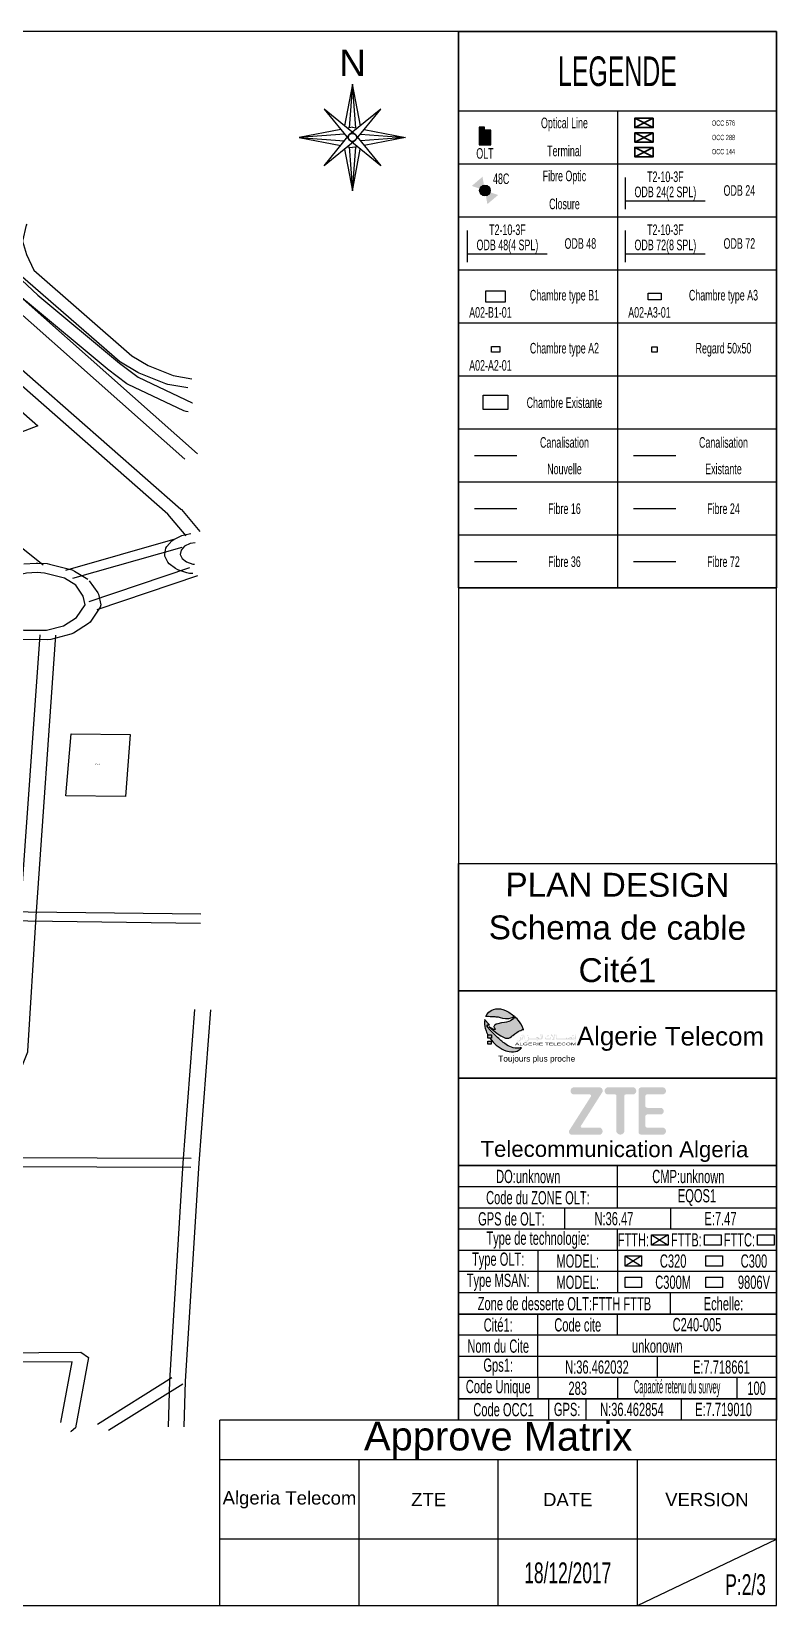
# Model space of a CAD drawing. Header units: millimetres. Extents: x -2012 to 1398, y -1200 to 746.
# Drawn here: x 126 to 407, y -293 to 301 of the extents above; entities that cross this region are included whole.
import ezdxf
from ezdxf.enums import TextEntityAlignment as Align

# ---------------------------------------------------------------- set-up
doc = ezdxf.new("R2010")
doc.units = ezdxf.units.MM
doc.styles.get("Standard").update_dxf_attribs({"font": 'arial.ttf'})

# ---------------------------------------------------------------- blocks, each defined once
blk = doc.blocks.new('OLT')
at = {"true_color": 0x0000ff}
blk.add_hatch(color=5, dxfattribs=at).paths.add_polyline_path([(-1.07, -1.53), (1.17, -1.53), (1.17, 1.25), (-0.02, 1.25), (-0.02, 1.79), (-1.07, 1.79)], flags=0)
at = {"color": 5, "true_color": 0x0000ff}
blk.add_lwpolyline([(-1.07, 1.79), (-1.07, -1.53), (1.17, -1.53), (1.17, 1.25), (-0.02, 1.25), (-0.02, 1.79)], close=True, dxfattribs=at)
blk = doc.blocks.new('JOINT CLOSURE')
at = {"lineweight": 25, "true_color": 0xff0000}
h = blk.add_hatch(color=1, dxfattribs=at)
h.paths.add_polyline_path([(0, 0), (-0.46, 2.58), (-2.48, 0.86)], flags=0)
h.paths.add_polyline_path([(2.48, -0.86), (0, 0), (0.46, -2.58)], flags=0)
h = blk.add_hatch(color=1, dxfattribs=at)
edge = h.paths.add_edge_path(flags=0)
edge.add_arc((0, 0), 1.01, 180, 360)
edge.add_arc((0, 0), 1.01, 0, 180)
at = {"color": 12, "lineweight": 25, "true_color": 0xcc0000}
blk.add_circle((0, 0), 1.01, dxfattribs=at)
blk = doc.blocks.new('AT LOGO')
at = {"linetype": 'Continuous', "true_color": 0x0000ff}
h = blk.add_hatch(color=5, dxfattribs=at)
h.paths.add_polyline_path([(9.49, -4.04), (9.01, -3.78), (8.54, -3.58), (7.95, -3.43), (7.42, -3.39), (7.03, -3.41), (6.64, -3.53), (6.19, -3.75), (5.76, -4.07), (5.37, -4.49), (5.15, -4.85), (5.32, -4.87), (5.67, -4.89), (6.01, -4.9), (6.48, -4.9), (6.95, -4.94), (7.12, -4.96), (7.55, -5), (7.94, -5.1), (8.39, -5.21), (8.88, -5.27), (9.46, -5.27), (9.88, -5.18), (10.16, -5.09), (10.44, -4.9), (10.55, -4.77), (10.19, -4.52)], flags=0)
h.paths.add_polyline_path([(9.41, -10.38), (9.07, -10.18), (8.69, -9.92), (8.46, -9.76), (8.18, -9.54), (7.99, -9.38), (7.75, -9.15), (7.6, -9.02), (7.37, -8.81), (7.16, -8.61), (6.98, -8.43), (6.73, -8.18), (5.98, -7.41), (5.39, -6.81), (5.33, -6.69), (5.33, -6.6), (5.37, -6.59), (5.49, -6.6), (5.62, -6.64), (5.5, -6.56), (5.46, -6.51), (5.44, -6.48), (5.43, -6.42), (5.46, -6.41), (5.51, -6.41), (5.58, -6.43), (5.83, -6.45), (5.74, -6.31), (4.99, -5.47), (4.96, -5.45), (4.96, -5.47), (4.92, -5.8), (4.92, -6.26), (5, -6.79), (5.04, -7.07), (5.2, -7.56), (5.28, -7.8), (5.56, -8.3), (6.24, -8.3), (6.24, -8.93), (5.93, -8.93), (6.22, -9.3), (6.57, -9.72), (6.74, -9.92), (7.09, -10.24), (7.69, -10.66), (8.28, -11.01), (8.51, -11.14), (8.96, -11.32), (9.6, -11.47), (9.99, -11.51), (10.39, -11.51), (10.75, -11.47), (11.06, -11.38), (11.28, -11.26), (11.46, -11.16), (11.64, -11.01), (11.72, -10.94), (11.91, -10.75), (11.67, -10.8), (11.44, -10.86), (11.17, -10.86), (10.93, -10.86), (10.68, -10.83), (10.32, -10.75), (10, -10.65), (9.72, -10.52)], flags=0)
at = {"true_color": 0x009900}
h = blk.add_hatch(color=94, dxfattribs=at)
h.paths.add_polyline_path([(12.24, -7.18), (12, -6.67), (11.75, -6.22), (11.49, -5.84), (11.27, -5.54), (11.07, -5.31), (10.85, -5.08), (10.64, -4.84), (10.38, -5.27), (10.08, -5.51), (9.81, -5.67), (9.51, -5.81), (9.07, -5.93), (8.7, -5.99), (8.13, -6.06), (7.45, -6.24), (7.1, -6.33), (6.8, -6.54), (6.72, -6.67), (6.7, -6.75), (6.7, -6.82), (6.74, -6.9), (6.88, -7.11), (6.94, -7.18), (6.94, -7.24), (6.93, -7.3), (6.9, -7.34), (6.85, -7.34), (6.75, -7.33), (6.69, -7.29), (5.81, -6.8), (6.56, -7.41), (7.32, -8.04), (8.01, -8.49), (8.51, -8.78), (8.88, -8.92), (9.02, -8.95), (9.3, -8.95), (9.51, -8.92), (9.78, -8.8), (10.02, -8.63), (10.16, -8.52), (10.25, -8.43), (10.65, -8.11), (10.99, -7.88), (11.27, -7.72), (11.54, -7.56), (11.74, -7.47), (11.95, -7.38), (12.06, -7.34), (12.14, -7.33), (12.3, -7.35)], flags=0)
h.paths.add_polyline_path([(6.24, -8.3), (5.56, -8.3), (5.56, -8.93), (6.24, -8.93)], flags=0)
h.paths.add_polyline_path([(6.19, -9.49), (5.57, -9.49), (5.57, -10.08), (6.19, -10.08)], flags=0)
at = {"linetype": 'Continuous', "true_color": 0x0000ff}
h = blk.add_hatch(color=5, dxfattribs=at)
h.paths.add_polyline_path([(12.18, -8.87), (12.17, -8.83), (12.17, -8.81), (12.16, -8.77), (12.14, -8.73), (12.1, -8.68), (12.09, -8.66), (12.08, -8.66), (12.02, -8.79), (12.05, -8.83), (12.05, -8.83), (12.07, -8.86), (12.08, -8.87), (12.09, -8.88), (12.1, -8.92), (12.11, -8.96), (12.12, -8.96), (12.12, -9.05), (11.78, -9.05), (11.78, -8.94), (11.77, -8.9), (11.77, -8.89), (11.75, -8.83), (11.71, -8.77), (11.68, -8.74), (11.65, -8.71), (11.65, -8.71), (11.64, -8.71), (11.63, -8.73), (11.62, -8.76), (11.62, -8.78), (11.6, -8.83), (11.6, -8.83), (11.62, -8.86), (11.63, -8.87), (11.64, -8.89), (11.66, -8.92), (11.68, -8.94), (11.69, -8.97), (11.71, -9.04), (11.72, -9.04), (11.72, -9.12), (11.71, -9.12), (11.71, -9.13), (11.7, -9.16), (11.69, -9.18), (11.67, -9.21), (11.65, -9.24), (11.65, -9.25), (11.6, -9.3), (11.58, -9.32), (11.54, -9.35), (11.51, -9.37), (11.47, -9.4), (11.41, -9.43), (11.38, -9.44), (11.32, -9.46), (11.21, -9.46), (11.07, -9.43), (11.06, -9.43), (11.05, -9.44), (11.05, -9.45), (11.05, -9.46), (11.05, -9.47), (11.1, -9.48), (11.15, -9.51), (11.27, -9.54), (11.33, -9.56), (11.43, -9.56), (11.47, -9.54), (11.5, -9.53), (11.53, -9.51), (11.56, -9.49), (11.59, -9.47), (11.63, -9.44), (11.67, -9.4), (11.7, -9.37), (11.71, -9.35), (11.74, -9.32), (11.75, -9.28), (11.77, -9.25), (11.78, -9.22), (11.78, -9.17), (12.18, -9.17)], flags=0)
h.paths.add_polyline_path([(12.44, -8.85), (12.43, -8.73), (12.39, -8.36), (12.37, -8.21), (12.37, -8.2), (12.37, -8.2), (12.29, -8.34), (12.29, -8.37), (12.3, -8.48), (12.32, -8.59), (12.34, -8.81), (12.35, -8.86), (12.35, -8.91), (12.35, -8.98), (12.36, -8.98), (12.36, -9.16), (12.35, -9.16), (12.35, -9.19), (12.36, -9.2), (12.37, -9.2), (12.37, -9.19), (12.38, -9.19), (12.39, -9.16), (12.4, -9.15), (12.42, -9.1), (12.43, -9.07), (12.44, -9.03)], flags=0)
h.paths.add_polyline_path([(12.08, -8.47), (12.09, -8.46), (12.09, -8.45), (12.09, -8.44), (12.09, -8.44), (12.07, -8.45), (12.07, -8.45), (12.01, -8.45), (12.01, -8.45), (12, -8.44), (11.97, -8.43), (11.96, -8.42), (11.94, -8.41), (11.94, -8.41), (11.94, -8.39), (11.94, -8.39), (11.97, -8.38), (11.97, -8.38), (12.01, -8.38), (12.01, -8.38), (12.04, -8.4), (12.05, -8.4), (12.06, -8.37), (12.06, -8.33), (12.04, -8.31), (12, -8.31), (11.98, -8.32), (11.96, -8.34), (11.93, -8.36), (11.93, -8.37), (11.91, -8.39), (11.9, -8.4), (11.9, -8.41), (11.9, -8.44), (11.91, -8.46), (11.91, -8.46), (11.93, -8.48), (11.93, -8.48), (11.93, -8.49), (11.92, -8.49), (11.9, -8.51), (11.88, -8.52), (11.87, -8.53), (11.87, -8.55), (11.88, -8.55), (11.93, -8.53), (11.96, -8.52), (11.98, -8.51), (12.04, -8.5), (12.06, -8.48)], flags=0)
h.paths.add_polyline_path([(13.05, -8.36), (12.99, -8.48), (13.13, -8.55), (13.19, -8.43)], flags=0)
h.paths.add_polyline_path([(13.2, -8.72), (13.17, -8.71), (13.13, -8.83), (13.17, -8.89), (13.21, -8.94), (13.23, -8.99), (13.24, -9.05), (13.24, -9.12), (13.23, -9.15), (13.19, -9.23), (13.13, -9.3), (13.09, -9.33), (13.07, -9.35), (13.01, -9.39), (13, -9.4), (12.93, -9.44), (12.85, -9.46), (12.74, -9.46), (12.74, -9.46), (12.6, -9.43), (12.58, -9.43), (12.57, -9.45), (12.57, -9.46), (12.58, -9.47), (12.69, -9.51), (12.76, -9.54), (12.86, -9.56), (12.95, -9.56), (13.03, -9.53), (13.09, -9.49), (13.15, -9.45), (13.23, -9.37), (13.25, -9.34), (13.28, -9.29), (13.3, -9.25), (13.3, -9.22), (13.3, -9.17), (15.69, -9.17), (15.69, -8.99), (15.6, -8.4), (15.64, -8.4), (15.64, -8.37), (15.65, -8.31), (15.65, -8.25), (15.62, -8.23), (15.56, -8.21), (15.53, -8.17), (15.53, -8.15), (15.52, -8.14), (15.51, -8.14), (15.5, -8.16), (15.49, -8.21), (15.48, -8.27), (15.52, -8.36), (15.52, -8.38), (15.53, -8.48), (15.55, -8.65), (15.58, -8.81), (15.61, -9.05), (15.3, -9.05), (15.24, -9), (15.18, -8.94), (15.08, -8.85), (15, -8.79), (14.95, -8.75), (14.9, -8.73), (14.85, -8.71), (14.77, -8.71), (14.73, -8.72), (14.7, -8.73), (14.67, -8.76), (14.66, -8.78), (14.64, -8.8), (14.61, -8.85), (14.61, -8.86), (14.74, -8.86), (14.77, -8.86), (14.86, -8.89), (14.97, -8.95), (15.08, -9.05), (13.3, -9.05), (13.3, -8.94), (13.3, -8.9), (13.28, -8.83)], flags=0)
h.paths.add_polyline_path([(14.95, -9.35), (14.82, -9.28), (14.76, -9.39), (14.89, -9.47)], flags=0)
h.paths.add_polyline_path([(15.95, -8.85), (15.91, -8.35), (15.89, -8.21), (15.88, -8.2), (15.88, -8.2), (15.81, -8.33), (15.8, -8.34), (15.8, -8.37), (15.85, -8.81), (15.87, -8.98), (15.87, -9.19), (15.87, -9.2), (15.89, -9.2), (15.92, -9.13), (15.93, -9.1), (15.95, -9.02)], flags=0)
h.paths.add_polyline_path([(17.42, -8.87), (17.4, -8.79), (17.39, -8.74), (17.37, -8.7), (17.36, -8.69), (17.35, -8.68), (17.34, -8.66), (17.33, -8.65), (17.33, -8.65), (17.32, -8.67), (17.3, -8.71), (17.27, -8.78), (17.27, -8.78), (17.28, -8.79), (17.31, -8.82), (17.32, -8.84), (17.33, -8.86), (17.34, -8.88), (17.36, -8.94), (17.36, -8.94), (17.36, -9.03), (16.61, -9.03), (16.56, -9.02), (16.48, -9), (16.45, -8.98), (16.42, -8.95), (16.4, -8.93), (16.39, -8.91), (16.38, -8.88), (16.37, -8.88), (16.37, -8.81), (16.38, -8.81), (16.39, -8.76), (16.42, -8.69), (16.42, -8.67), (16.4, -8.66), (16.38, -8.69), (16.37, -8.71), (16.34, -8.76), (16.33, -8.81), (16.32, -8.84), (16.31, -8.87), (16.31, -8.96), (16.33, -9.03), (16.37, -9.08), (16.39, -9.1), (16.42, -9.13), (16.48, -9.15), (16.52, -9.16), (16.58, -9.17), (17.42, -9.17)], flags=0)
h.paths.add_polyline_path([(16.87, -8.54), (16.73, -8.47), (16.67, -8.58), (16.81, -8.65)], flags=0)
h.paths.add_polyline_path([(17.05, -8.46), (16.92, -8.39), (16.86, -8.51), (16.99, -8.58)], flags=0)
h.paths.add_polyline_path([(17.68, -8.37), (17.61, -8.3), (17.55, -8.25), (17.51, -8.25), (17.49, -8.28), (17.49, -8.3), (17.49, -8.41), (17.5, -8.42), (17.51, -8.45), (17.53, -8.48), (17.56, -8.51), (17.62, -8.57), (17.64, -8.59), (17.65, -8.59), (17.68, -8.59), (17.71, -8.58), (17.74, -8.58), (17.74, -8.59), (17.75, -8.6), (17.76, -8.61), (17.77, -8.62), (17.79, -8.64), (17.79, -8.65), (17.81, -8.66), (17.81, -8.68), (17.83, -8.71), (17.84, -8.72), (17.86, -8.75), (17.97, -8.94), (17.97, -8.96), (17.94, -9), (17.87, -9.06), (17.8, -9.11), (17.75, -9.13), (17.74, -9.19), (17.73, -9.22), (17.73, -9.28), (17.85, -9.28), (17.98, -9.26), (18.08, -9.24), (18.1, -9.24), (18.1, -9.21), (18.1, -9.09), (18.09, -9.03), (18.05, -8.96), (18.05, -8.94), (18.09, -8.87), (18.12, -8.8), (18.15, -8.73), (18.16, -8.66), (18.16, -8.63), (18.17, -8.55), (18.17, -8.47), (18.21, -8.48), (18.22, -8.48), (18.25, -8.36), (18.25, -8.34), (18.17, -8.3), (18.14, -8.28), (18.13, -8.27), (18.12, -8.25), (18.12, -8.24), (18.11, -8.24), (18.1, -8.24), (18.1, -8.24), (18.07, -8.32), (18.07, -8.35), (18.07, -8.41), (18.1, -8.43), (18.1, -8.43), (18.1, -8.57), (18.09, -8.66), (18.05, -8.8), (18.03, -8.86), (18.02, -8.87), (18.01, -8.87), (17.96, -8.78), (17.9, -8.68), (17.8, -8.52)], flags=0)
h.paths.add_polyline_path([(18.01, -9.01), (18.01, -9.01), (18.01, -9.02), (18.01, -9.03), (18.03, -9.06), (18.03, -9.07), (18.04, -9.08), (18.04, -9.08), (18.04, -9.12), (18.04, -9.12), (18.03, -9.13), (18.02, -9.13), (18, -9.14), (17.97, -9.14), (17.97, -9.15), (17.85, -9.15), (17.85, -9.14), (17.86, -9.14), (17.87, -9.14), (17.89, -9.12), (17.95, -9.07), (17.99, -9.03)], flags=0)
h.paths.add_polyline_path([(18.44, -8.31), (18.42, -8.22), (18.42, -8.21), (18.41, -8.21), (18.31, -8.36), (18.34, -8.39), (18.35, -8.41), (18.37, -8.45), (18.39, -8.51), (18.4, -8.66), (18.42, -8.93), (18.43, -9.02), (18.44, -9.06), (18.45, -9.08), (18.46, -9.1), (18.48, -9.13), (18.49, -9.15), (18.51, -9.16), (18.54, -9.17), (20.26, -9.17), (20.29, -9.16), (20.32, -9.15), (20.34, -9.13), (20.35, -9.13), (20.35, -9.13), (20.41, -9.16), (20.45, -9.17), (21.84, -9.17), (21.84, -8.87), (21.83, -8.81), (21.82, -8.78), (21.8, -8.74), (21.77, -8.7), (21.76, -8.67), (21.75, -8.67), (21.75, -8.68), (21.69, -8.8), (21.69, -8.8), (21.72, -8.83), (21.72, -8.84), (21.74, -8.86), (21.75, -8.88), (21.76, -8.91), (21.77, -8.93), (21.78, -8.96), (21.78, -8.96), (21.78, -9.05), (21.45, -9.05), (21.45, -8.92), (21.44, -8.88), (21.42, -8.85), (21.4, -8.82), (21.39, -8.81), (21.36, -8.79), (21.34, -8.77), (21.29, -8.76), (21.17, -8.76), (21.11, -8.77), (21.04, -8.8), (20.99, -8.83), (20.93, -8.87), (20.86, -8.92), (20.76, -8.97), (20.69, -9), (20.64, -9.01), (20.61, -9.02), (20.58, -9.03), (20.49, -9.03), (20.46, -9.02), (20.45, -9.01), (20.44, -9.01), (20.4, -8.97), (20.4, -8.96), (20.39, -8.95), (20.38, -8.94), (20.37, -8.91), (20.35, -8.88), (20.35, -8.85), (20.34, -8.83), (20.34, -8.82), (20.33, -8.81), (20.33, -8.81), (20.32, -8.82), (20.3, -8.85), (20.3, -8.89), (20.31, -8.94), (20.31, -8.96), (20.3, -8.99), (20.29, -9.01), (20.28, -9.01), (20.26, -9.02), (20.24, -9.05), (18.55, -9.05), (18.52, -9), (18.5, -8.96), (18.48, -8.82), (18.47, -8.66), (18.46, -8.45)], flags=0)
h.paths.add_polyline_path([(20.8, -9.03), (20.81, -9.03), (20.88, -8.99), (20.96, -8.95), (21, -8.93), (21.01, -8.93), (21.07, -8.91), (21.11, -8.9), (21.11, -8.9), (21.21, -8.9), (21.21, -8.9), (21.23, -8.91), (21.26, -8.92), (21.27, -8.92), (21.28, -8.93), (21.29, -8.93), (21.31, -8.94), (21.31, -8.95), (21.32, -8.95), (21.32, -9), (21.31, -9), (21.3, -9.01), (21.29, -9.01), (21.28, -9.02), (21.23, -9.03), (21.23, -9.03), (20.8, -9.03)], flags=0)
h.paths.add_polyline_path([(22.06, -8.36), (22.05, -8.22), (22.04, -8.2), (22.04, -8.2), (21.97, -8.34), (21.96, -8.35), (21.96, -8.37), (22.01, -8.82), (22.02, -8.98), (22.02, -9.2), (22.03, -9.2), (22.05, -9.2), (22.08, -9.13), (22.09, -9.1), (22.11, -9.03), (22.11, -8.86)], flags=0)
h.paths.add_polyline_path([(21.84, -8.39), (21.71, -8.32), (21.64, -8.44), (21.78, -8.51)], flags=0)
h.paths.add_polyline_path([(21.66, -8.47), (21.52, -8.4), (21.46, -8.51), (21.6, -8.58)], flags=0)
h.paths.add_polyline_path([(22.07, -9.34), (22.06, -9.33), (22.05, -9.32), (22.01, -9.32), (21.99, -9.33), (21.97, -9.34), (21.93, -9.39), (21.91, -9.42), (21.91, -9.46), (21.92, -9.47), (21.92, -9.48), (21.93, -9.48), (21.94, -9.49), (21.95, -9.5), (21.95, -9.5), (21.94, -9.5), (21.92, -9.51), (21.92, -9.51), (21.9, -9.52), (21.89, -9.53), (21.88, -9.54), (21.88, -9.56), (21.89, -9.56), (21.91, -9.55), (22.02, -9.52), (22.05, -9.51), (22.07, -9.49), (22.09, -9.48), (22.09, -9.48), (22.1, -9.47), (22.1, -9.45), (22.09, -9.45), (22.08, -9.46), (22.08, -9.46), (22.02, -9.46), (22.02, -9.46), (22, -9.45), (21.97, -9.43), (21.96, -9.43), (21.95, -9.42), (21.95, -9.41), (21.96, -9.4), (21.96, -9.4), (21.97, -9.4), (21.97, -9.39), (22.02, -9.39), (22.02, -9.4), (22.03, -9.4), (22.04, -9.41), (22.05, -9.41), (22.05, -9.41), (22.06, -9.4), (22.06, -9.4), (22.07, -9.39)], flags=0)
at = {"color": 5, "linetype": 'ByBlock', "true_color": 0x0000ff}
for p, q in [((4.96, -5.47), (4.92, -5.8)), ((4.92, -5.8), (4.92, -6.26)), ((4.92, -6.26), (5, -6.79)), ((5, -6.79), (5.04, -7.07)), ((5.04, -7.07), (5.2, -7.56)), ((5.2, -7.56), (5.28, -7.8)), ((5.28, -7.8), (5.56, -8.3))]:
    blk.add_line(p, q, dxfattribs=at)
at = {"color": 5, "linetype": 'Continuous', "true_color": 0x0000ff}
for p, q in [((4.99, -5.47), (4.96, -5.45)), ((4.96, -5.45), (4.96, -5.47)), ((5.74, -6.31), (4.99, -5.47)), ((5.33, -6.64), (5.34, -6.6)), ((5.33, -6.69), (5.33, -6.64)), ((5.39, -6.81), (5.33, -6.69)), ((5.34, -6.6), (5.37, -6.59)), ((5.37, -6.59), (5.49, -6.6)), ((5.98, -7.41), (5.39, -6.81)), ((5.43, -6.42), (5.46, -6.41)), ((5.43, -6.44), (5.43, -6.42)), ((5.44, -6.48), (5.43, -6.44)), ((5.46, -6.51), (5.44, -6.48)), ((5.46, -6.41), (5.51, -6.41)), ((5.5, -6.56), (5.46, -6.51)), ((5.49, -6.6), (5.62, -6.64)), ((5.62, -6.64), (5.5, -6.56)), ((5.51, -6.41), (5.58, -6.43)), ((5.58, -6.43), (5.83, -6.45)), ((5.83, -6.45), (5.74, -6.31)), ((6.73, -8.18), (5.98, -7.41)), ((6.98, -8.43), (6.73, -8.18)), ((7.16, -8.61), (6.98, -8.43)), ((7.37, -8.81), (7.16, -8.61)), ((7.6, -9.02), (7.37, -8.81)), ((5.93, -8.93), (6.22, -9.3)), ((6.22, -9.3), (6.57, -9.72)), ((6.57, -9.72), (6.74, -9.92)), ((6.74, -9.92), (7.09, -10.24)), ((7.09, -10.24), (7.69, -10.66)), ((7.75, -9.15), (7.6, -9.02)), ((7.69, -10.66), (8.28, -11.01)), ((7.99, -9.38), (7.75, -9.15)), ((8.18, -9.54), (7.99, -9.38)), ((8.46, -9.76), (8.18, -9.54)), ((8.28, -11.01), (8.51, -11.14)), ((8.69, -9.92), (8.46, -9.76)), ((8.51, -11.14), (8.96, -11.32)), ((9.07, -10.18), (8.69, -9.92)), ((8.96, -11.32), (9.6, -11.47)), ((9.41, -10.38), (9.07, -10.18)), ((9.72, -10.52), (9.41, -10.38)), ((9.6, -11.47), (9.99, -11.51)), ((10, -10.65), (9.72, -10.52)), ((9.99, -11.51), (10.39, -11.51)), ((10.32, -10.75), (10, -10.65)), ((10.68, -10.83), (10.32, -10.75)), ((10.39, -11.51), (10.75, -11.47)), ((10.93, -10.86), (10.68, -10.83)), ((10.75, -11.47), (11.06, -11.38)), ((11.17, -10.86), (10.93, -10.86)), ((11.06, -11.38), (11.28, -11.26)), ((11.44, -10.86), (11.17, -10.86)), ((11.28, -11.26), (11.46, -11.16)), ((11.67, -10.8), (11.44, -10.86)), ((11.46, -11.16), (11.64, -11.01)), ((11.64, -11.01), (11.72, -10.94)), ((11.91, -10.75), (11.67, -10.8)), ((11.72, -10.94), (11.91, -10.75))]:
    blk.add_line(p, q, dxfattribs=at)
at = {"color": 5, "true_color": 0x0000ff}
for p, q in [((5.15, -4.85), (5.37, -4.49)), ((5.32, -4.87), (5.15, -4.85)), ((5.67, -4.89), (5.32, -4.87)), ((5.37, -4.49), (5.76, -4.07)), ((6.01, -4.9), (5.67, -4.89)), ((5.76, -4.07), (6.19, -3.75)), ((6.48, -4.9), (6.01, -4.9)), ((6.19, -3.75), (6.64, -3.53)), ((6.95, -4.94), (6.48, -4.9)), ((6.64, -3.53), (7.03, -3.41)), ((7.12, -4.96), (6.95, -4.94)), ((7.03, -3.41), (7.42, -3.39)), ((7.55, -5), (7.12, -4.96)), ((7.42, -3.39), (7.95, -3.43)), ((7.94, -5.1), (7.55, -5)), ((8.39, -5.21), (7.94, -5.1)), ((7.95, -3.43), (8.54, -3.58)), ((8.88, -5.27), (8.39, -5.21)), ((8.54, -3.58), (9.01, -3.78)), ((9.46, -5.27), (8.88, -5.27)), ((9.01, -3.78), (9.49, -4.04)), ((9.88, -5.18), (9.46, -5.27)), ((9.49, -4.04), (10.19, -4.52)), ((10.16, -5.09), (9.88, -5.18)), ((10.44, -4.9), (10.16, -5.09)), ((10.19, -4.52), (10.55, -4.77)), ((10.55, -4.77), (10.44, -4.9))]:
    blk.add_line(p, q, dxfattribs=at)
at = {"color": 92, "lineweight": -3, "true_color": 0x00cc00}
for p, q in [((9.07, -5.93), (8.7, -5.99)), ((9.51, -5.81), (9.07, -5.93)), ((9.81, -5.67), (9.51, -5.81)), ((10.08, -5.51), (9.81, -5.67)), ((10.38, -5.27), (10.08, -5.51)), ((10.64, -4.84), (10.38, -5.27)), ((10.85, -5.08), (10.64, -4.84)), ((10.64, -4.84), (10.64, -4.84)), ((11.07, -5.31), (10.85, -5.08)), ((11.27, -5.54), (11.07, -5.31)), ((11.49, -5.84), (11.27, -5.54)), ((11.75, -6.22), (11.49, -5.84)), ((5.56, -8.3), (6.24, -8.3)), ((5.56, -8.93), (5.56, -8.3)), ((6.69, -7.29), (5.81, -6.8)), ((5.81, -6.8), (6.56, -7.41)), ((6.24, -8.3), (6.24, -8.93)), ((6.56, -7.41), (7.32, -8.04)), ((6.75, -7.33), (6.69, -7.29)), ((6.72, -6.67), (6.7, -6.75)), ((6.7, -6.75), (6.7, -6.82)), ((6.7, -6.82), (6.74, -6.9)), ((6.8, -6.54), (6.72, -6.67)), ((6.74, -6.9), (6.88, -7.11)), ((6.85, -7.34), (6.75, -7.33)), ((7.1, -6.33), (6.8, -6.54)), ((6.9, -7.34), (6.85, -7.34)), ((6.88, -7.11), (6.94, -7.18)), ((6.93, -7.3), (6.9, -7.34)), ((6.94, -7.24), (6.93, -7.3)), ((6.94, -7.18), (6.94, -7.24)), ((7.45, -6.24), (7.1, -6.33)), ((7.32, -8.04), (8.01, -8.49)), ((8.13, -6.06), (7.45, -6.24)), ((8.01, -8.49), (8.51, -8.78)), ((8.7, -5.99), (8.13, -6.06)), ((8.51, -8.78), (8.88, -8.92)), ((9.51, -8.92), (9.78, -8.8)), ((9.78, -8.8), (10.02, -8.63)), ((10.02, -8.63), (10.16, -8.52)), ((10.16, -8.52), (10.25, -8.43)), ((10.25, -8.43), (10.65, -8.11)), ((10.65, -8.11), (10.99, -7.88)), ((10.99, -7.88), (11.27, -7.72)), ((11.27, -7.72), (11.54, -7.56)), ((11.54, -7.56), (11.74, -7.47)), ((11.74, -7.47), (11.95, -7.38)), ((12, -6.67), (11.75, -6.22)), ((11.95, -7.38), (12.06, -7.34)), ((12.24, -7.18), (12, -6.67)), ((12.06, -7.34), (12.14, -7.33)), ((12.14, -7.33), (12.3, -7.35)), ((12.3, -7.35), (12.24, -7.18)), ((6.24, -8.93), (5.56, -8.93)), ((5.57, -9.49), (6.19, -9.49)), ((5.57, -10.08), (5.57, -9.49)), ((6.19, -10.08), (5.57, -10.08)), ((6.19, -9.49), (6.19, -10.08)), ((8.88, -8.92), (9.02, -8.95)), ((9.02, -8.95), (9.3, -8.95)), ((9.3, -8.95), (9.51, -8.92))]:
    blk.add_line(p, q, dxfattribs=at)
at = {"ltscale": 0.2}
blk.add_text('Algerie Telecom', height=3.5, rotation=359.884, dxfattribs=at).set_placement((22.33, -10.29))
at = {"color": 94, "true_color": 0x009900, "width": 1.8}
blk.add_text('ALGERIE TELECOM', height=0.4867, dxfattribs=at).set_placement((10.67, -10.29))
at = {"color": 5, "linetype": 'Continuous', "true_color": 0x0000ff}
blk.add_text('Toujours plus proche', height=1.1124, dxfattribs=at).set_placement((7.52, -13.37))
blk = doc.blocks.new('ZTE LOGO')
at = {"true_color": 0x0066cc}
h = blk.add_hatch(color=152, dxfattribs=at)
edge = h.paths.add_edge_path(flags=0)
edge.add_arc((26.6, -2.36), 0.624, 340.3713, 439.47)
edge.add_line((26.72, -1.75), (21.7, -1.75))
edge.add_arc((21.7, -2.15), 0.403, 90, 124.8026)
edge.add_arc((21.87, -2.4), 0.713, 124.8026, 246.0414)
edge.add_line((21.59, -3.06), (24.74, -3.06))
edge.add_arc((24.76, -3.32), 0.263, -37.668, 95.2063, ccw=False)
edge.add_line((24.97, -3.48), (20.88, -9.91))
edge.add_arc((21.03, -10), 0.168, 147.5696, 166.7577)
edge.add_arc((21.43, -10.1), 0.585, 166.7577, 246.7557)
edge.add_arc((21.27, -10.48), 0.168, 246.7557, 270)
edge.add_line((21.27, -10.65), (26.75, -10.65))
edge.add_arc((26.75, -10.48), 0.168, 270, 301.3266)
edge.add_arc((26.46, -10), 0.733, 301.3266, 420.2615)
edge.add_arc((26.74, -9.51), 0.168, 60.2615, 90)
edge.add_line((26.74, -9.34), (23.31, -9.34))
edge.add_arc((23.31, -9.1), 0.234, 136.9789, 270.9901, ccw=False)
edge.add_line((23.14, -8.94), (27.19, -2.57))
edge = h.paths.add_edge_path(flags=0)
edge.add_arc((31.57, -3.34), 0.282, 89.0465, 172.1994, ccw=False)
edge.add_line((31.57, -3.06), (33.09, -3.06))
edge.add_arc((32.85, -2.4), 0.697, 290.3968, 430.0648)
edge.add_line((33.08, -1.75), (28.05, -1.75))
edge.add_arc((28.28, -2.4), 0.697, 109.8891, 249.5896)
edge.add_line((28.04, -3.06), (29.52, -3.06))
edge.add_arc((29.53, -3.34), 0.282, -6.4671, 92.287, ccw=False)
edge.add_line((29.81, -3.37), (29.81, -10.09))
edge.add_arc((29.98, -10.09), 0.168, 180, 202.0682)
edge.add_arc((30.55, -9.86), 0.786, 202.0682, 268.4705)
edge.add_line((30.53, -10.65), (30.57, -10.65))
edge.add_arc((30.55, -9.86), 0.786, 271.5295, 336.5638)
edge.add_arc((31.12, -10.11), 0.168, 336.5638, 360)
edge.add_line((31.29, -10.11), (31.29, -3.3))
edge = h.paths.add_edge_path(flags=0)
edge.add_line((35.26, -5.2), (35.26, -3.39))
edge.add_arc((35.59, -3.39), 0.336, 90, 180, ccw=False)
edge.add_line((35.59, -3.06), (38.65, -3.06))
edge.add_arc((38.48, -2.4), 0.676, 284.7167, 436.0783)
edge.add_line((38.64, -1.75), (34.41, -1.75))
edge.add_arc((34.48, -2.24), 0.498, 97.4126, 173.1021)
edge.add_line((33.98, -2.18), (33.98, -10.22))
edge.add_arc((34.49, -10.13), 0.52, 189.4263, 262.2716)
edge.add_line((34.42, -10.65), (38.65, -10.65))
edge.add_arc((38.48, -9.99), 0.676, 284.7167, 436.0783)
edge.add_line((38.64, -9.34), (35.59, -9.34))
edge.add_arc((35.59, -9), 0.336, 180, 270, ccw=False)
edge.add_line((35.26, -9), (35.26, -7.24))
edge.add_arc((35.66, -7.24), 0.403, 90, 180, ccw=False)
edge.add_line((35.66, -6.84), (38.3, -6.84))
edge.add_arc((38.06, -6.22), 0.663, 291.6587, 429.5493)
edge.add_line((38.29, -5.6), (35.66, -5.6))
edge.add_arc((35.66, -5.2), 0.403, 180, 270, ccw=False)
at = {"ltscale": 0.2}
blk.add_text('Telecommunication Algeria ', height=3, rotation=359.884, dxfattribs=at).set_placement((30, -14.88), align=Align.CENTER)
blk = doc.blocks.new('OCC')
at = {"layer": '0-ZTE-OCC', "color": 6, "lineweight": 30, "true_color": 0xff00ff}
for p, q in [((-3.5, 1.75), (3.5, -1.75)), ((-3.5, -1.75), (3.5, 1.75))]:
    blk.add_line(p, q, dxfattribs=at)
blk.add_lwpolyline([(3.5, 1.75), (-3.5, 1.75), (-3.5, -1.75), (3.5, -1.75)], close=True, dxfattribs=at)
blk = doc.blocks.new('box_bloc')
at = {"layer": '0-ZTE-MH existing', "ltscale": 3}
blk.add_lwpolyline([(0, 0), (9.22, 0), (9.22, -5.41), (0, -5.41)], close=True, dxfattribs=at)
blk = doc.blocks.new('boxbloc2')
at = {"layer": '0-ZTE-MH new'}
blk.add_lwpolyline([(-3.69, 2.23), (3.69, 2.23), (3.69, -2.1), (-3.69, -2.1)], close=True, dxfattribs=at)
blk = doc.blocks.new('big_block')
for p, q in [((287, 301.06), (287, -222.94)), ((287, 271.06), (407, 271.06)), ((347, 271.06), (347, 151.06)), ((287, 251.06), (407, 251.06)), ((287, 231.06), (407, 231.06)), ((287, 211.06), (407, 211.06)), ((287, 191.06), (407, 191.06)), ((287, 171.06), (407, 171.06)), ((287, 151.06), (407, 151.06)), ((347, 151.06), (347, 131.06)), ((287, 131.06), (407, 131.06)), ((347, 131.06), (347, 91.06)), ((287, 111.06), (407, 111.06)), ((287, 91.06), (407, 91.06)), ((287, 91.06), (407, 91.06)), ((347, -142.94), (347, -126.94)), ((407, -134.94), (287, -134.94)), ((407, -142.94), (287, -142.94)), ((327, -142.94), (327, -150.94)), ((367, -142.94), (367, -150.94)), ((407, -150.94), (287, -150.94)), ((347, -158.94), (347, -150.94)), ((407, -158.94), (287, -158.94)), ((317, -158.94), (317, -174.94)), ((347, -158.94), (347, -174.94)), ((407, -166.94), (287, -166.94)), ((407, -174.94), (287, -174.94)), ((367, -182.94), (367, -174.94)), ((317.01, -206.94), (317.01, -182.94)), ((347.01, -190.94), (347.01, -182.94)), ((407.01, -190.94), (287, -190.94)), ((407.01, -198.94), (287, -198.94)), ((362.01, -198.94), (362.01, -206.94)), ((407, -206.94), (287, -206.94)), ((317.01, -206.94), (317.01, -214.94)), ((347.01, -206.94), (347.01, -214.94)), ((392, -206.94), (392, -214.94)), ((321.02, -214.94), (321.02, -222.94)), ((335.01, -214.94), (335.01, -222.94)), ((371.01, -214.94), (371.01, -222.94)), ((407, -222.94), (197, -222.94)), ((197, -292.94), (197, -222.94)), ((407, -237.94), (197, -237.94)), ((249.5, -292.94), (249.5, -237.94)), ((302, -292.94), (302, -237.94)), ((354.5, -292.94), (354.5, -237.94)), ((407, -267.94), (197, -267.94)), ((354.5, -292.94), (407, -267.94))]:
    blk.add_line(p, q)
at = {"color": 1, "ltscale": 3, "true_color": 0xff0000}
for p, q in [((359.89, -152.99), (366.11, -156.89)), ((366.11, -152.99), (359.89, -156.89)), ((349.9, -160.99), (356.12, -164.89)), ((356.12, -160.99), (349.9, -164.89))]:
    blk.add_line(p, q, dxfattribs=at)
for points in [[(-433, -292.94), (407, -292.94), (407, 301.06), (-433, 301.06)], [(407, 91.06), (287, 91.06), (287, 301.06), (407, 301.06)], [(407, -60.94), (287, -60.94), (287, -12.94), (407, -12.94)], [(287, -60.94), (407, -60.94), (407, -93.94), (287, -93.94)], [(287, -93.94), (407, -93.94), (407, -126.94), (287, -126.94)], [(407, -182.94), (287, -182.94), (287, -126.94), (407, -126.94)], [(359.89, -152.99), (366.11, -152.99), (366.11, -156.89), (359.89, -156.89)], [(379.89, -152.99), (386.11, -152.99), (386.11, -156.89), (379.89, -156.89)], [(399.89, -152.99), (406.11, -152.99), (406.11, -156.89), (399.89, -156.89)], [(349.9, -160.99), (356.12, -160.99), (356.12, -164.89), (349.9, -164.89)], [(380.39, -160.99), (386.61, -160.99), (386.61, -164.89), (380.39, -164.89)], [(349.9, -168.99), (356.12, -168.99), (356.12, -172.89), (349.9, -172.89)], [(380.39, -168.99), (386.61, -168.99), (386.61, -172.89), (380.39, -172.89)], [(287, -182.94), (407, -182.94), (407, -214.94), (287, -214.94)], [(287, -214.94), (407, -214.94), (407, -222.94), (287, -222.94)]]:
    blk.add_lwpolyline(points, close=True)
at = {"flags": 128}
for points in [[(250, 265.44), (247.03, 281.13), (244.01, 265.46)], [(248.25, 264.65), (247.03, 281.13), (245.76, 264.66)], [(248.11, 262.1), (236.32, 271.77), (245.96, 259.95)], [(248.07, 259.98), (257.75, 271.7), (245.92, 262.13)], [(242.61, 264.06), (226.92, 261.09), (242.61, 258.07)], [(244, 262.36), (226.92, 261.09), (244, 259.77)], [(248.07, 259.98), (236.32, 250.35), (245.92, 262.13)], [(247.01, 264.9), (245.14, 264.54)], [(248.11, 262.1), (257.67, 250.35), (245.96, 259.95)], [(247.01, 264.9), (248.89, 264.53)], [(250.02, 262.35), (267.08, 261.03), (250.01, 259.76)], [(251.42, 264.04), (267.08, 261.02), (251.4, 258.06)], [(244, 256.65), (246.97, 240.98), (249.98, 256.65)], [(245.14, 257.58), (246.99, 257.23)], [(245.75, 257.47), (246.97, 240.98), (248.24, 257.46)], [(248.85, 257.58), (246.99, 257.23)]]:
    blk.add_lwpolyline(points, dxfattribs=at)
blk.add_circle((247, 261.06), 1.52)
at = {"layer": '0-ZTE-16 CABLE'}
blk.add_line((293, 121.06), (309, 121.06), dxfattribs=at)
at = {"layer": '0-ZTE-24 CABLE'}
blk.add_line((353, 121.06), (369, 121.06), dxfattribs=at)
at = {"layer": '0-ZTE-36 CABLE'}
blk.add_line((293, 101.06), (309, 101.06), dxfattribs=at)
at = {"layer": '0-ZTE-72 CABLE'}
blk.add_line((353, 101.06), (369, 101.06), dxfattribs=at)
at = {"layer": '0-ZTE-Duct existing'}
blk.add_line((353, 141.06), (369, 141.06), dxfattribs=at)
at = {"layer": '0-ZTE-Duct new'}
blk.add_line((293, 141.06), (309, 141.06), dxfattribs=at)
at = {"layer": '0-ZTE-HH new'}
blk.add_lwpolyline([(360, 182.06), (362, 182.06), (362, 180.06), (360, 180.06)], close=True, dxfattribs=at)
at = {"layer": '0-ZTE-MH new'}
blk.add_lwpolyline([(358.57, 202.35), (363.43, 202.35), (363.43, 199.77), (358.57, 199.77)], close=True, dxfattribs=at)
blk.add_lwpolyline([(299.44, 182.13), (302.56, 182.13), (302.56, 180), (299.44, 180), (299.44, 182.13)], dxfattribs=at)
at = {"layer": '0-ZTE-OCC', "color": 1, "lineweight": 30, "true_color": 0xff0000}
for p, q in [((353.5, 268.31), (360.5, 264.81)), ((353.5, 264.81), (360.5, 268.31))]:
    blk.add_line(p, q, dxfattribs=at)
at = {"layer": '0-ZTE-OCC', "color": 3, "lineweight": 30, "true_color": 0x00ff00}
for p, q in [((353.5, 262.81), (360.5, 259.31)), ((353.5, 259.31), (360.5, 262.81))]:
    blk.add_line(p, q, dxfattribs=at)
at = {"layer": '0-ZTE-OCC', "color": 1, "lineweight": 30, "true_color": 0xff0000}
blk.add_lwpolyline([(360.5, 268.31), (353.5, 268.31), (353.5, 264.81), (360.5, 264.81)], close=True, dxfattribs=at)
at = {"layer": '0-ZTE-OCC', "color": 3, "lineweight": 30, "true_color": 0x00ff00}
blk.add_lwpolyline([(360.5, 262.81), (353.5, 262.81), (353.5, 259.31), (360.5, 259.31)], close=True, dxfattribs=at)
at = {"layer": '0-ZTE-ODB'}
for p, q in [((350.07, 234.02), (350.07, 246.02)), ((380.07, 237.02), (350.07, 237.02)), ((290.48, 214.02), (290.48, 226.02)), ((350.07, 214.02), (350.07, 226.02)), ((320.48, 217.02), (290.48, 217.02)), ((380.07, 217.02), (350.07, 217.02))]:
    blk.add_line(p, q, dxfattribs=at)
at = {"xscale": 2, "yscale": 2, "zscale": 2}
for name, p in [('OLT', (296.9, 261.34)), ('AT LOGO', (287, -60.94)), ('ZTE LOGO', (287, -93.94))]:
    blk.add_blockref(name, p, dxfattribs=at)
for name, p in [('OCC', (357, 255.56)), ('boxbloc2', (301, 201)), ('box_bloc', (296.39, 163.77))]:
    blk.add_blockref(name, p)
at = {"layer": '0-ZTE-Joint closure', "xscale": 2, "yscale": 2, "zscale": 2}
blk.add_blockref('JOINT CLOSURE', (297, 241.06), dxfattribs=at)
for s, height, rotation, p in [('N', 10, 359.99855, (247.05, 289.25)), ('Approve Matrix', 10.7809, 359.88399, (302, -230.4)), ('Algeria Telecom', 5, 359.88399, (223.25, -252.94)), ('ZTE', 5, 359.88399, (275.75, -252.94)), ('DATE', 5, 359.88399, (328.25, -252.94)), ('VERSION', 5, 359.88399, (380.75, -252.94))]:
    blk.add_text(s, height=height, rotation=rotation).set_placement(p, align=Align.MIDDLE)
at = {"width": 0.6}
for s, height, p in [('LEGENDE', 11.18, (347, 286.06)), ('Optical Line', 4, (327, 266.06)), ('OLT', 4, (297, 255.06, 0)), ('Terminal', 4, (327, 256.06)), ('Fibre Optic', 4, (327, 246.06)), ('Closure', 4, (327, 236.06)), ('ODB 24', 4, (393, 241.06)), ('ODB 48', 4, (333, 221.06)), ('ODB 72', 4, (393, 221.06)), ('Chambre type B1', 4, (327, 201.06)), ('Chambre type A3', 4, (387, 201.06)), ('Chambre type A2', 4, (327, 181.06)), ('Regard 50x50', 4, (387, 181.06)), ('Chambre Existante', 4, (327, 161.06)), ('Canalisation', 4, (327, 146.06)), ('Canalisation', 4, (387, 146.06)), ('Nouvelle', 4, (327, 136.06)), ('Existante', 4, (387, 136.06)), ('Fibre 16', 4, (327, 121.06)), ('Fibre 24', 4, (387, 121.06)), ('Fibre 36', 4, (327, 101.06)), ('Fibre 72', 4, (387, 101.06)), ('18/12/2017', 7.824, (328.25, -280.44))]:
    blk.add_text(s, height=height, dxfattribs=at).set_placement(p, align=Align.MIDDLE)
at = {"ltscale": 0.2}
for s, p in [('PLAN DESIGN', (347, -20.94)), ('Schema de cable', (347, -36.94)), ('Cité1', (347, -52.94))]:
    blk.add_text(s, height=9, rotation=359.88399, dxfattribs=at).set_placement(p, align=Align.MIDDLE)
for s, height, width, p in [('DO:unknown', 5, 0.6, (313.32, -130.94)), ('CMP:unknown', 5, 0.6, (373.75, -130.94)), ('Code du ZONE OLT:', 5, 0.6, (317, -138.94)), ('GPS de OLT:', 5, 0.6, (307, -146.94)), ('N:36.47', 5, 0.6, (345.66, -146.94)), ('E:7.47', 5, 0.6, (385.87, -146.94)), ('Type de technologie:', 5, 0.6, (317, -154.94)), ('FTTH:', 5, 0.6, (353, -154.94)), ('FTTB:', 5, 0.6, (373, -154.94)), ('FTTC:', 5, 0.6, (393, -154.94)), ('Type OLT:', 5, 0.6, (302, -162.94)), ('MODEL:', 5, 0.6, (332, -162.94)), ('C320', 5, 0.6, (368.01, -162.94)), ('C300', 5, 0.6, (398.5, -162.94)), ('Type MSAN:', 5, 0.6, (302, -170.94)), ('MODEL:', 5, 0.6, (332, -170.94)), ('C300M', 5, 0.6, (368.01, -170.94)), ('9806V', 5, 0.6, (398.5, -170.94)), ('Zone de desserte OLT:FTTH FTTB', 5, 0.6, (327, -178.94)), ('Echelle:', 5, 0.6, (387, -178.94)), ('Cité1:', 5, 0.6, (302.01, -186.94)), ('Code cite', 5, 0.6, (332.01, -186.94)), ('Nom du Cite', 5, 0.6, (302.01, -194.94)), ('Gps1:', 5, 0.6, (302.01, -202.94)), ('N:36.462032', 5, 0.6, (339.26, -202.94)), ('E:7.718661', 5, 0.6, (386.22, -202.94)), ('Code Unique', 4.9995, 0.6, (302.01, -210.94)), ('Capacité retenu du survey', 4.9995, 0.4, (369.5, -210.94)), ('GPS:', 5, 0.6, (328.02, -218.94)), ('N:36.462854', 5, 0.6, (352.44, -218.94)), ('E:7.719010', 5, 0.6, (387.02, -218.94))]:
    blk.add_text(s, height=height, rotation=359.88399, dxfattribs=dict(at, width=width)).set_placement(p, align=Align.MIDDLE)
at = {"color": 1, "ltscale": 0.2, "true_color": 0xff0000, "width": 0.6}
for s, height, p in [('EQOS1', 5, (377, -138.94)), ('C240-005', 5, (377.01, -186.94)), ('unkonown', 5, (362.01, -194.94)), ('283', 4.999, (332.01, -210.94)), ('100', 4.999, (399.5, -210.94)), ('Code OCC1', 4.999, (304.02, -218.94))]:
    blk.add_text(s, height=height, rotation=359.88399, dxfattribs=at).set_placement(p, align=Align.MIDDLE)
at = {"width": 0.6}
blk.add_text('P:2/3', height=7.824, dxfattribs=at).set_placement((403, -288.94), align=Align.RIGHT)
at = {"layer": '0-ZTE-joint Closure 48', "width": 0.6}
blk.add_text('48C', height=4, dxfattribs=at).set_placement((303.13, 245.49, 0), align=Align.MIDDLE)
at = {"layer": '0-ZTE-MH new', "color": 0, "lineweight": -2, "width": 0.6}
blk.add_text('A02-B1-01', height=4, dxfattribs=at).set_placement((299.07, 195.06, 0), align=Align.MIDDLE)
at = {"layer": '0-ZTE-MH new A2', "color": 0, "lineweight": -2, "width": 0.6}
blk.add_text('A02-A2-01', height=4, dxfattribs=at).set_placement((299.07, 175.06, 0), align=Align.MIDDLE)
at = {"layer": '0-ZTE-MH new A3', "color": 0, "lineweight": -2, "width": 0.6}
blk.add_text('A02-A3-01', height=4, dxfattribs=at).set_placement((359.07, 195.06, 0), align=Align.MIDDLE)
at = {"layer": '0-ZTE-OCC', "color": 1, "true_color": 0xff0000, "width": 0.6}
blk.add_text('OCC 576', height=2, dxfattribs=at).set_placement((387, 266.5), align=Align.MIDDLE)
at = {"layer": '0-ZTE-OCC', "color": 3, "true_color": 0x00ff00, "width": 0.6}
blk.add_text('OCC 288', height=2, dxfattribs=at).set_placement((387, 261.06), align=Align.MIDDLE)
at = {"layer": '0-ZTE-OCC', "color": 6, "true_color": 0xff00ff, "width": 0.6}
blk.add_text('OCC 144', height=2, dxfattribs=at).set_placement((387, 255.73), align=Align.MIDDLE)
at = {"layer": '0-ZTE-ODB', "width": 0.6}
for p in [(365.07, 246.24), (305.48, 226.24), (365.07, 226.24)]:
    blk.add_text('T2-10-3F', height=4, dxfattribs=at).set_placement(p, align=Align.MIDDLE)
at = {"layer": '0-ZTE-ODB 24 2SPL', "width": 0.6}
blk.add_text('ODB 24(2 SPL)', height=4, dxfattribs=at).set_placement((365.07, 240.02), align=Align.MIDDLE)
at = {"layer": '0-ZTE-ODB 48 4SPL', "width": 0.6}
blk.add_text('ODB 48(4 SPL)', height=4, dxfattribs=at).set_placement((305.48, 220.02), align=Align.MIDDLE)
at = {"layer": '0-ZTE-ODB 72', "width": 0.6}
blk.add_text('ODB 72(8 SPL)', height=4, dxfattribs=at).set_placement((365.07, 220.02), align=Align.MIDDLE)
blk = doc.blocks.new('roads.block1.A4')
at = {"layer": 'roads', "color": 7}
for points in [[(169, 411.38), (199.45, 366.64), (200.64, 364.92), (304.14, 216.6), (304.37, 216.23), (311.95, 201.46)], [(202.02, 411.82), (311.08, 254.01)], [(211.53, 411.99), (213.81, 408.81), (213.89, 408.7), (244.98, 361.25), (278.75, 315.27), (286.51, 305.73), (308.81, 288.49), (308.97, 288.44)], [(306.96, 298.56), (298.77, 300.89), (297.91, 301.28), (286.81, 308.49), (286.32, 308.88), (279.11, 315.89), (278.72, 316.35), (237.67, 374.9), (237.21, 375.89), (234.1, 387.12), (234.03, 387.39), (232.23, 397.16), (232.21, 398.19), (233.86, 409.81), (234.05, 410.53), (234.48, 411.64)], [(306.26, 198.54), (298.77, 213.12), (195.92, 360.5), (194.19, 362.99), (194.16, 363.02), (163.71, 407.78)], [(305.82, 250.37), (196.75, 408.18)], [(307.1, 282.32), (306.38, 282.54), (305.36, 283.07), (282.31, 300.89), (281.78, 301.4), (273.73, 311.3), (273.63, 311.42), (239.77, 357.53), (239.67, 357.67), (208.58, 405.13), (206.33, 408.24)], [(240.44, 409.31), (240.14, 408.55), (238.62, 397.8), (240.3, 388.69), (243.23, 378.13), (283.79, 320.27), (290.56, 313.69), (300.99, 306.91), (308.71, 304.72)], [(-91.42, 398.51), (-15.72, 387.49), (-15.61, 387.48), (92.58, 367.81), (93.55, 367.47), (111.48, 357.65), (112.52, 356.73), (137.4, 322.67), (247.15, 178.81)], [(256.54, 175.35), (301.8, 196.4)], [(309.05, 172.96), (307.77, 173.11), (306.58, 173.48), (302.88, 175.52), (301.92, 176.33), (299.3, 179.61), (298.72, 180.72), (297.55, 184.76), (297.45, 186.01), (297.92, 190.18), (298.31, 191.38), (300.36, 195.06), (301.16, 196.01), (304.47, 198.62), (305.57, 199.19), (308.27, 199.96)], [(304.5, 190.6), (259.23, 169.55)], [(310.03, 193.81), (307.94, 193.21), (305.64, 191.39), (304.21, 188.83), (303.88, 185.92), (304.69, 183.11), (306.52, 180.82), (309.11, 179.4), (309.76, 179.32)], [(266.25, 168.13), (269.8, 159.88), (270.03, 159.02), (270.96, 151.75), (270.73, 150.12), (266.57, 140.12), (265.91, 139.12), (259.65, 132.71), (258.62, 132.01), (250.38, 128.47), (249.07, 128.21), (238.42, 128.37)], [(239.11, 179.54), (244.29, 180.05), (244.92, 180.05), (248.79, 179.66), (249.73, 179.42), (259.14, 175.39), (260.18, 174.68), (265.61, 169.1)], [(266.24, 154.15), (307.89, 177.04)], [(224.4, 154.17), (224.85, 149.79), (227.99, 142.61), (233.61, 137.23), (239.17, 134.76), (248.48, 134.62), (255.51, 137.64), (260.9, 143.15), (264.5, 151.79), (263.74, 157.77), (260.61, 165.06), (256.04, 169.76), (247.66, 173.34), (244.6, 173.65), (240.19, 173.22), (233.83, 170.65), (227.57, 164.5), (224.68, 157.18), (224.4, 154.17)], [(310.97, 171.43), (269.32, 148.54)], [(189.2, -219.79), (206.39, -205.6), (221.45, -186.2), (229.48, -169.65), (234.3, -149.63), (237.65, -58.88), (237.65, -58.86), (245.92, 131.55)], [(252.31, 131.27), (244.04, -59.12), (240.68, -150.18), (240.6, -150.81), (235.62, -171.48), (235.39, -172.13), (227.06, -189.3), (226.71, -189.86), (211.23, -209.81), (210.74, -210.31), (193.27, -224.72)], [(118.12, 79.9), (159.65, -5.88), (173.57, -33.16), (180.16, -42.43), (186.82, -47.07), (195.18, -50.61), (205.14, -53.3), (230.78, -55.44), (240.93, -55.8), (312.45, -57.24)], [(312.32, -63.64), (240.78, -62.19), (240.73, -62.19), (230.48, -61.83), (230.33, -61.82), (204.32, -59.65), (203.75, -59.56), (193.3, -56.74), (192.88, -56.59), (184.02, -52.83), (183.44, -52.51), (176.04, -47.37), (175.26, -46.59), (168.22, -36.67), (167.97, -36.28), (153.93, -8.76), (153.9, -8.7), (112.36, 77.11)], [(299.5, -373.04), (305.15, -225.55), (305.15, -225.53), (309.96, -121.94)], [(316.36, -122.23), (311.54, -225.81), (305.9, -373.28)], [(191.59, -221.73), (308.36, -222.48)], [(308.32, -228.88), (191.54, -228.13)], [(193.21, -354.63), (262.69, -353.76), (265.91, -357.32), (260.46, -404.91), (258.78, -407.38), (258.43, -407.56)], [(254.44, -401.24), (259.14, -360.2), (193.29, -361.03)], [(269.64, -402.3), (300.41, -370.92)], [(304.98, -375.4), (274.21, -406.78)], [(298.95, -404.11), (299.5, -373.11)], [(305.9, -373.22), (305.35, -404.22)]]:
    blk.add_lwpolyline(points, dxfattribs=at)
blk = doc.blocks.new('buildings.block1.A4')
at = {"layer": 'building', "color": 7}
for points in [[(156.26, 321.98), (193.89, 346.24), (244.92, 272.78), (208.7, 250.04), (190.57, 276.68), (210.11, 287.97), (193.15, 311.35), (173.56, 299.29), (156.26, 321.98)], [(258.79, 64.58), (283.14, 64.2), (281.27, 22.18), (256.58, 22.54), (258.79, 64.58)]]:
    blk.add_lwpolyline(points, dxfattribs=at)
at = {"color": 7}
blk.add_text('DU ', height=1, dxfattribs=at).set_placement((269.86, 43.38), align=Align.CENTER)

msp = doc.modelspace()

# ---------------------------------------------------------------- block references
msp.add_blockref('big_block', (0, 0))
at = {"xscale": 0.911677089857, "yscale": 0.557892212779}
for name in ['roads.block1.A4', 'buildings.block1.A4']:
    msp.add_blockref(name, (-95, 0), dxfattribs=at)

doc.saveas('drawing.dxf')
